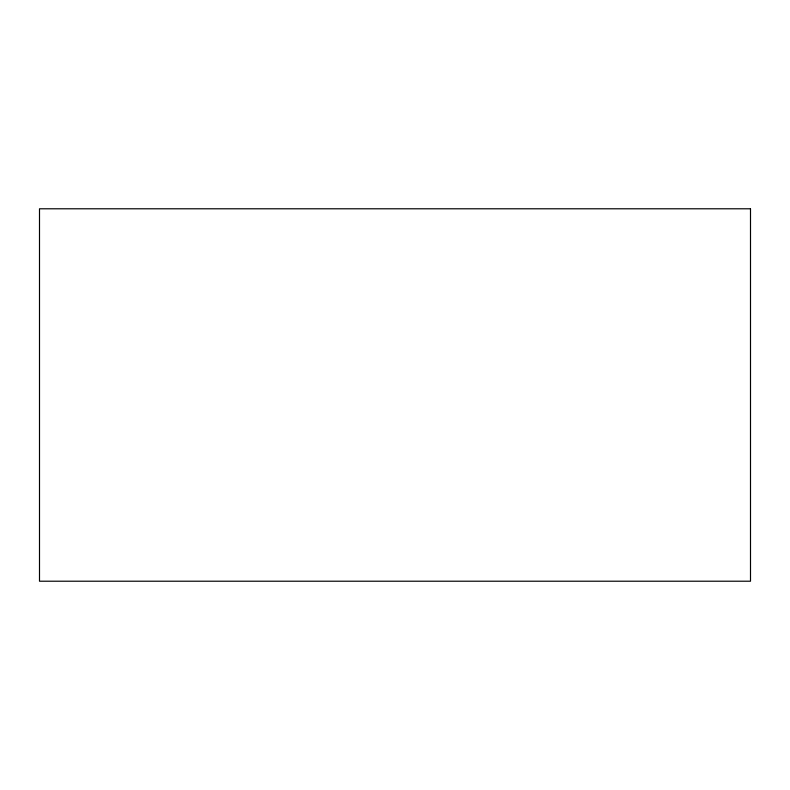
<?xml version="1.0" encoding="UTF-8"?>
<svg xmlns="http://www.w3.org/2000/svg" width="790" height="790" viewBox="0 0 790 790"><rect width="100%" height="100%" fill="white"/><g stroke="black" fill="none" stroke-linecap="round" stroke-linejoin="round"><path stroke-width="1.19" d="M750.5 208.787L39.5 208.787L39.5 581.213L750.5 581.213L750.5 208.787"/></g></svg>
